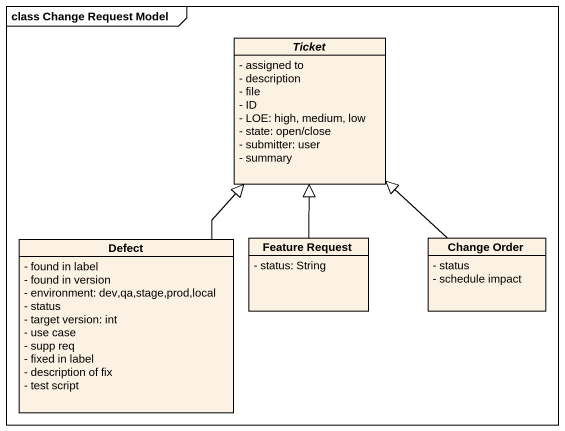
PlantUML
@startuml
mainframe class Change Request Model
hide circle
hide empty members
skinparam classAttributeIconSize 0
abstract class Ticket {
  - assigned to
  - description
  - file
  - ID
  - LOE: high, medium, low
  - state: open/close
  - submitter: user
  - summary
}
class Defect {
  - found in label
  - found in version
  - environment: dev,qa,stage,prod,local
  - status
  - target version: int
  - use case
  - supp req
  - fixed in label
  - description of fix
  - test script
}
class "Feature Request" as Feature_Request {
  - status: String
}
class "Change Order" as Change_Order {
  - status
  - schedule impact
}
Defect -up-|> Ticket
Feature_Request -up-|> Ticket
Change_Order -up-|> Ticket
@enduml
